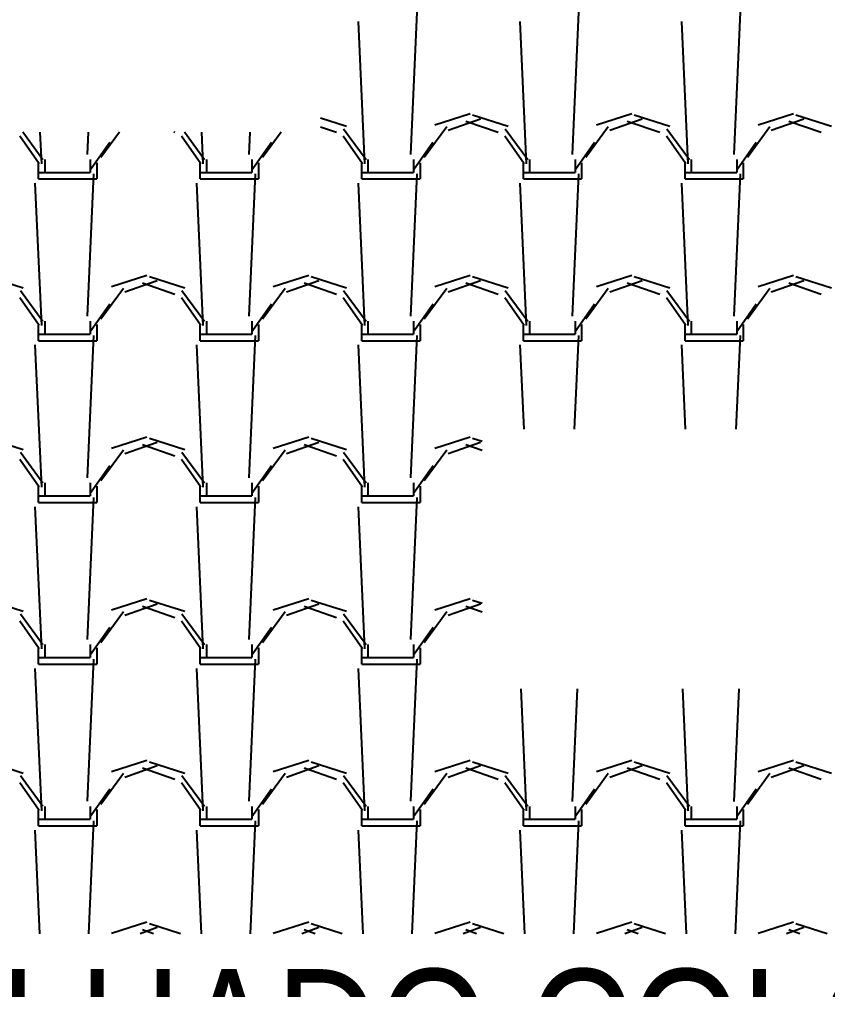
# Model space of a CAD drawing. Header units: millimetres. Extents: x 3923 to 4007, y 744 to 863.
# Drawn here: x 3934.984 to 3936.26, y 838.08 to 839.611 of the extents above; entities that cross this region are included whole.
import ezdxf
from ezdxf.enums import TextEntityAlignment as Align

# ---------------------------------------------------------------- set-up
doc = ezdxf.new("R2010")
doc.units = ezdxf.units.MM
doc.layers.add('-HIDRO', color=8, linetype='Continuous')
doc.layers.add('E-txt-g', color=3, linetype='Continuous')
doc.layers.add('E-Txt-W', color=7, linetype='Continuous', lineweight=20)
doc.styles.add('F2', font='ARIALN.TTF')
doc.styles.add('REG60', font='romans.shx', dxfattribs={"width": 0.8, "height": 0.15})
doc.styles.add('REG80', font='romans.shx', dxfattribs={"width": 0.8, "height": 0.2})

# ---------------------------------------------------------------- blocks, each defined once
blk = doc.blocks.new('TXT-AMB75')
at = {"layer": 'E-txt-g', "style": 'REG80', "width": 0.8, "flags": 8}
blk.add_attdef('TXT', text='', height=0.2, dxfattribs=at).set_placement((0.0055, 0.2964), align=Align.CENTER)
at = {"layer": 'E-Txt-W', "style": 'REG60', "width": 0.8, "flags": 8}
blk.add_attdef('TXT', text='', height=0.15, dxfattribs=at).set_placement((0.0055, 0.0271), align=Align.CENTER)

msp = doc.modelspace()

# ---------------------------------------------------------------- linework, layer by layer
at = {"layer": '-HIDRO', "linetype": 'Continuous'}
for p, q in [((3935.6019, 839.3974), (3935.6122, 839.6219)), ((3935.8571, 839.3973), (3935.8673, 839.6219)), ((3936.1123, 839.3973), (3936.1225, 839.6219)), ((3935.5297, 839.3826), (3935.5194, 839.6072)), ((3935.7848, 839.3826), (3935.7746, 839.6072)), ((3936.04, 839.3826), (3936.0298, 839.6072)), ((3935.5006, 839.4415), (3935.4596, 839.4546)), ((3935.6959, 839.4616), (3935.6398, 839.4438)), ((3935.7558, 839.4415), (3935.6996, 839.4594)), ((3935.9511, 839.4616), (3935.895, 839.4438)), ((3936.0109, 839.4415), (3935.9548, 839.4594)), ((3936.2062, 839.4616), (3936.1501, 839.4438)), ((3936.2661, 839.4415), (3936.2099, 839.4594)), ((3935.4846, 839.4319), (3935.4596, 839.4406)), ((3935.6587, 839.441), (3935.623, 839.3926)), ((3935.7119, 839.4531), (3935.6608, 839.4353)), ((3935.7397, 839.4319), (3935.6887, 839.4497)), ((3935.9138, 839.441), (3935.8781, 839.3926)), ((3935.967, 839.4531), (3935.916, 839.4353)), ((3935.9949, 839.4319), (3935.9438, 839.4497)), ((3936.169, 839.441), (3936.1333, 839.3926)), ((3936.2222, 839.4531), (3936.1711, 839.4353)), ((3936.25, 839.4319), (3936.199, 839.4497)), ((3935.0155, 839.3829), (3934.9848, 839.4263)), ((3935.0214, 839.3892), (3934.9895, 839.4324)), ((3935.0194, 839.3826), (3935.0171, 839.4324)), ((3935.0916, 839.3974), (3935.0932, 839.4324)), ((3935.1421, 839.4324), (3935.1127, 839.3926)), ((3935.2294, 839.4319), (3935.2278, 839.4324)), ((3935.2706, 839.3829), (3935.24, 839.4263)), ((3935.2765, 839.3892), (3935.2447, 839.4324)), ((3935.2745, 839.3826), (3935.2722, 839.4324)), ((3935.3468, 839.3974), (3935.3484, 839.4324)), ((3935.3972, 839.4324), (3935.3678, 839.3926)), ((3935.5258, 839.3829), (3935.4952, 839.4263)), ((3935.5317, 839.3892), (3935.496, 839.4376)), ((3935.7809, 839.3829), (3935.7503, 839.4263)), ((3935.7868, 839.3892), (3935.7511, 839.4376)), ((3936.0361, 839.3829), (3936.0055, 839.4263)), ((3936.042, 839.3892), (3936.0063, 839.4376)), ((3935.1267, 839.4163), (3935.0961, 839.3729)), ((3935.3819, 839.4163), (3935.3513, 839.3729)), ((3935.637, 839.4163), (3935.6064, 839.3729)), ((3935.8922, 839.4163), (3935.8616, 839.3729)), ((3936.1474, 839.4163), (3936.1167, 839.3729)), ((3935.0144, 839.3588), (3935.0144, 839.3843)), ((3935.0246, 839.369), (3935.0246, 839.3894)), ((3935.0961, 839.3894), (3935.0961, 839.369)), ((3935.1063, 839.3843), (3935.1063, 839.3588)), ((3935.2696, 839.3588), (3935.2696, 839.3843)), ((3935.2798, 839.369), (3935.2798, 839.3894)), ((3935.3512, 839.3894), (3935.3512, 839.369)), ((3935.3614, 839.3843), (3935.3614, 839.3588)), ((3935.5247, 839.3588), (3935.5247, 839.3843)), ((3935.5349, 839.369), (3935.5349, 839.3894)), ((3935.6064, 839.3894), (3935.6064, 839.369)), ((3935.6166, 839.3843), (3935.6166, 839.3588)), ((3935.7799, 839.3588), (3935.7799, 839.3843)), ((3935.7901, 839.369), (3935.7901, 839.3894)), ((3935.8615, 839.3894), (3935.8615, 839.369)), ((3935.8717, 839.3843), (3935.8717, 839.3588)), ((3936.035, 839.3588), (3936.035, 839.3843)), ((3936.0452, 839.369), (3936.0452, 839.3894)), ((3936.1167, 839.3894), (3936.1167, 839.369)), ((3936.1269, 839.3843), (3936.1269, 839.3588)), ((3935.0144, 839.369), (3935.0246, 839.369)), ((3935.0246, 839.369), (3935.0961, 839.369)), ((3935.0916, 839.1422), (3935.1019, 839.3667)), ((3935.2696, 839.369), (3935.2798, 839.369)), ((3935.2798, 839.369), (3935.3512, 839.369)), ((3935.3468, 839.1422), (3935.357, 839.3667)), ((3935.5247, 839.369), (3935.5349, 839.369)), ((3935.5349, 839.369), (3935.6064, 839.369)), ((3935.6019, 839.1422), (3935.6122, 839.3667)), ((3935.7799, 839.369), (3935.7901, 839.369)), ((3935.7901, 839.369), (3935.8615, 839.369)), ((3935.8571, 839.1422), (3935.8673, 839.3667)), ((3936.035, 839.369), (3936.0452, 839.369)), ((3936.0452, 839.369), (3936.1167, 839.369)), ((3936.1123, 839.1422), (3936.1225, 839.3667)), ((3935.0194, 839.1275), (3935.0091, 839.352)), ((3935.0144, 839.3588), (3935.0246, 839.3588)), ((3935.0246, 839.3588), (3935.1063, 839.3588)), ((3935.2745, 839.1275), (3935.2643, 839.352)), ((3935.2696, 839.3588), (3935.2798, 839.3588)), ((3935.2798, 839.3588), (3935.3614, 839.3588)), ((3935.5297, 839.1275), (3935.5194, 839.352)), ((3935.5247, 839.3588), (3935.5349, 839.3588)), ((3935.5349, 839.3588), (3935.6166, 839.3588)), ((3935.7848, 839.1275), (3935.7746, 839.352)), ((3935.7799, 839.3588), (3935.7901, 839.3588)), ((3935.7901, 839.3588), (3935.8717, 839.3588)), ((3936.04, 839.1275), (3936.0298, 839.352)), ((3936.035, 839.3588), (3936.0452, 839.3588)), ((3936.0452, 839.3588), (3936.1269, 839.3588)), ((3934.9903, 839.1864), (3934.9342, 839.2042)), ((3935.1856, 839.2065), (3935.1295, 839.1886)), ((3935.2016, 839.198), (3935.1505, 839.1801)), ((3935.2294, 839.1767), (3935.1784, 839.1946)), ((3935.2455, 839.1864), (3935.1893, 839.2042)), ((3935.4408, 839.2065), (3935.3847, 839.1886)), ((3935.4567, 839.198), (3935.4057, 839.1801)), ((3935.4846, 839.1767), (3935.4335, 839.1946)), ((3935.5006, 839.1864), (3935.4445, 839.2042)), ((3935.6959, 839.2065), (3935.6398, 839.1886)), ((3935.7119, 839.198), (3935.6608, 839.1801)), ((3935.7397, 839.1767), (3935.6887, 839.1946)), ((3935.7558, 839.1864), (3935.6996, 839.2042)), ((3935.9511, 839.2065), (3935.895, 839.1886)), ((3935.967, 839.198), (3935.916, 839.1801)), ((3935.9949, 839.1767), (3935.9438, 839.1946)), ((3936.0109, 839.1864), (3935.9548, 839.2042)), ((3936.2062, 839.2065), (3936.1501, 839.1886)), ((3936.2222, 839.198), (3936.1711, 839.1801)), ((3936.25, 839.1767), (3936.199, 839.1946)), ((3936.2661, 839.1864), (3936.2099, 839.2042)), ((3935.0214, 839.134), (3934.9857, 839.1825)), ((3935.1484, 839.1859), (3935.1127, 839.1374)), ((3935.2765, 839.134), (3935.2408, 839.1825)), ((3935.4035, 839.1859), (3935.3678, 839.1374)), ((3935.5317, 839.134), (3935.496, 839.1825)), ((3935.6587, 839.1859), (3935.623, 839.1374)), ((3935.7868, 839.134), (3935.7511, 839.1825)), ((3935.9138, 839.1859), (3935.8781, 839.1374)), ((3936.042, 839.134), (3936.0063, 839.1825)), ((3936.169, 839.1859), (3936.1333, 839.1374)), ((3935.0155, 839.1277), (3934.9848, 839.1711)), ((3935.2706, 839.1277), (3935.24, 839.1711)), ((3935.5258, 839.1277), (3935.4952, 839.1711)), ((3935.7809, 839.1277), (3935.7503, 839.1711)), ((3936.0361, 839.1277), (3936.0055, 839.1711)), ((3935.1267, 839.1611), (3935.0961, 839.1177)), ((3935.3819, 839.1611), (3935.3513, 839.1177)), ((3935.6371, 839.1611), (3935.6064, 839.1178)), ((3935.8922, 839.1611), (3935.8616, 839.1178)), ((3936.1474, 839.1611), (3936.1167, 839.1178)), ((3935.0246, 839.1138), (3935.0246, 839.1343)), ((3935.0961, 839.1343), (3935.0961, 839.1138)), ((3935.2798, 839.1138), (3935.2798, 839.1343)), ((3935.3512, 839.1343), (3935.3512, 839.1138)), ((3935.5349, 839.1138), (3935.5349, 839.1343)), ((3935.6064, 839.1343), (3935.6064, 839.1138)), ((3935.7901, 839.1138), (3935.7901, 839.1343)), ((3935.8615, 839.1343), (3935.8615, 839.1138)), ((3936.0452, 839.1138), (3936.0452, 839.1343)), ((3936.1167, 839.1343), (3936.1167, 839.1138)), ((3935.0144, 839.1036), (3935.0144, 839.1292)), ((3935.1063, 839.1292), (3935.1063, 839.1036)), ((3935.2696, 839.1036), (3935.2696, 839.1292)), ((3935.3614, 839.1292), (3935.3614, 839.1036)), ((3935.5247, 839.1036), (3935.5247, 839.1292)), ((3935.6166, 839.1292), (3935.6166, 839.1036)), ((3935.7799, 839.1036), (3935.7799, 839.1292)), ((3935.8717, 839.1292), (3935.8717, 839.1036)), ((3936.035, 839.1036), (3936.035, 839.1292)), ((3936.1269, 839.1292), (3936.1269, 839.1036)), ((3935.0144, 839.1138), (3935.0246, 839.1138)), ((3935.0144, 839.1036), (3935.0246, 839.1036)), ((3935.0246, 839.1138), (3935.0961, 839.1138)), ((3935.0246, 839.1036), (3935.1063, 839.1036)), ((3935.0916, 838.8871), (3935.1019, 839.1116)), ((3935.2696, 839.1138), (3935.2798, 839.1138)), ((3935.2696, 839.1036), (3935.2798, 839.1036)), ((3935.2798, 839.1138), (3935.3512, 839.1138)), ((3935.2798, 839.1036), (3935.3614, 839.1036)), ((3935.3468, 838.8871), (3935.357, 839.1116)), ((3935.5247, 839.1138), (3935.5349, 839.1138)), ((3935.5247, 839.1036), (3935.5349, 839.1036)), ((3935.5349, 839.1138), (3935.6064, 839.1138)), ((3935.5349, 839.1036), (3935.6166, 839.1036)), ((3935.6019, 838.8871), (3935.6122, 839.1116)), ((3935.7799, 839.1138), (3935.7901, 839.1138)), ((3935.7799, 839.1036), (3935.7901, 839.1036)), ((3935.7901, 839.1138), (3935.8615, 839.1138)), ((3935.7901, 839.1036), (3935.8717, 839.1036)), ((3935.8606, 838.9638), (3935.8673, 839.1116)), ((3936.035, 839.1138), (3936.0452, 839.1138)), ((3936.035, 839.1036), (3936.0452, 839.1036)), ((3936.0452, 839.1138), (3936.1167, 839.1138)), ((3936.0452, 839.1036), (3936.1269, 839.1036)), ((3936.1157, 838.9638), (3936.1225, 839.1116)), ((3935.0194, 838.8723), (3935.0091, 839.0969)), ((3935.2745, 838.8723), (3935.2643, 839.0969)), ((3935.5297, 838.8723), (3935.5194, 839.0969)), ((3935.7807, 838.9638), (3935.7746, 839.0969)), ((3936.0358, 838.9638), (3936.0298, 839.0969)), ((3934.9903, 838.9312), (3934.9342, 838.9491)), ((3935.1856, 838.9513), (3935.1295, 838.9335)), ((3935.2455, 838.9312), (3935.1893, 838.9491)), ((3935.4408, 838.9513), (3935.3847, 838.9335)), ((3935.5006, 838.9312), (3935.4445, 838.9491)), ((3935.6959, 838.9513), (3935.6398, 838.9335)), ((3935.7148, 838.9443), (3935.6996, 838.9491)), ((3935.2016, 838.9428), (3935.1505, 838.925)), ((3935.2294, 838.9216), (3935.1784, 838.9394)), ((3935.4567, 838.9428), (3935.4057, 838.925)), ((3935.4846, 838.9216), (3935.4335, 838.9394)), ((3935.7119, 838.9428), (3935.6608, 838.925)), ((3935.7148, 838.9303), (3935.6887, 838.9394)), ((3935.0214, 838.8789), (3934.9857, 838.9273)), ((3935.1484, 838.9307), (3935.1127, 838.8823)), ((3935.2765, 838.8789), (3935.2408, 838.9273)), ((3935.4035, 838.9307), (3935.3678, 838.8823)), ((3935.5317, 838.8789), (3935.496, 838.9273)), ((3935.6587, 838.9307), (3935.623, 838.8823)), ((3935.0155, 838.8726), (3934.9848, 838.916)), ((3935.1267, 838.906), (3935.0961, 838.8626)), ((3935.2706, 838.8726), (3935.24, 838.916)), ((3935.3819, 838.906), (3935.3513, 838.8626)), ((3935.5258, 838.8726), (3935.4951, 838.916)), ((3935.6371, 838.906), (3935.6064, 838.8626)), ((3935.0144, 838.8485), (3935.0144, 838.874)), ((3935.0246, 838.8587), (3935.0246, 838.8791)), ((3935.0961, 838.8791), (3935.0961, 838.8587)), ((3935.1063, 838.874), (3935.1063, 838.8485)), ((3935.2696, 838.8485), (3935.2696, 838.874)), ((3935.2798, 838.8587), (3935.2798, 838.8791)), ((3935.3512, 838.8791), (3935.3512, 838.8587)), ((3935.3614, 838.874), (3935.3614, 838.8485)), ((3935.5247, 838.8485), (3935.5247, 838.874)), ((3935.5349, 838.8587), (3935.5349, 838.8791)), ((3935.6064, 838.8791), (3935.6064, 838.8587)), ((3935.6166, 838.874), (3935.6166, 838.8485)), ((3935.0144, 838.8587), (3935.0246, 838.8587)), ((3935.0246, 838.8587), (3935.0961, 838.8587)), ((3935.0916, 838.6319), (3935.1019, 838.8564)), ((3935.2696, 838.8587), (3935.2798, 838.8587)), ((3935.2798, 838.8587), (3935.3512, 838.8587)), ((3935.3468, 838.6319), (3935.357, 838.8564)), ((3935.5247, 838.8587), (3935.5349, 838.8587)), ((3935.5349, 838.8587), (3935.6064, 838.8587)), ((3935.6019, 838.6319), (3935.6122, 838.8564)), ((3935.0194, 838.6172), (3935.0091, 838.8417)), ((3935.0144, 838.8485), (3935.0246, 838.8485)), ((3935.0246, 838.8485), (3935.1063, 838.8485)), ((3935.2745, 838.6172), (3935.2643, 838.8417)), ((3935.2696, 838.8485), (3935.2798, 838.8485)), ((3935.2798, 838.8485), (3935.3614, 838.8485)), ((3935.5297, 838.6172), (3935.5194, 838.8417)), ((3935.5247, 838.8485), (3935.5349, 838.8485)), ((3935.5349, 838.8485), (3935.6166, 838.8485)), ((3934.9903, 838.6761), (3934.9342, 838.6939)), ((3935.1856, 838.6962), (3935.1295, 838.6783)), ((3935.2455, 838.6761), (3935.1893, 838.6939)), ((3935.4408, 838.6962), (3935.3847, 838.6783)), ((3935.5006, 838.6761), (3935.4445, 838.6939)), ((3935.6959, 838.6962), (3935.6398, 838.6783)), ((3935.7148, 838.6891), (3935.6996, 838.6939)), ((3935.1484, 838.6756), (3935.1127, 838.6271)), ((3935.2016, 838.6877), (3935.1505, 838.6698)), ((3935.2294, 838.6664), (3935.1784, 838.6843)), ((3935.4035, 838.6756), (3935.3678, 838.6271)), ((3935.4567, 838.6877), (3935.4057, 838.6698)), ((3935.4846, 838.6664), (3935.4335, 838.6843)), ((3935.6587, 838.6756), (3935.623, 838.6271)), ((3935.7119, 838.6877), (3935.6608, 838.6698)), ((3935.7148, 838.6751), (3935.6887, 838.6843)), ((3935.0155, 838.6174), (3934.9848, 838.6608)), ((3935.0214, 838.6237), (3934.9857, 838.6722)), ((3935.2706, 838.6174), (3935.24, 838.6608)), ((3935.2765, 838.6237), (3935.2408, 838.6722)), ((3935.5258, 838.6174), (3935.4951, 838.6608)), ((3935.5317, 838.6237), (3935.496, 838.6722)), ((3935.1267, 838.6508), (3935.0961, 838.6075)), ((3935.3819, 838.6508), (3935.3513, 838.6075)), ((3935.6371, 838.6508), (3935.6064, 838.6075)), ((3935.0144, 838.5933), (3935.0144, 838.6189)), ((3935.0246, 838.6035), (3935.0246, 838.624)), ((3935.0961, 838.624), (3935.0961, 838.6035)), ((3935.1063, 838.6189), (3935.1063, 838.5933)), ((3935.2696, 838.5933), (3935.2696, 838.6189)), ((3935.2798, 838.6035), (3935.2798, 838.624)), ((3935.3512, 838.624), (3935.3512, 838.6035)), ((3935.3614, 838.6189), (3935.3614, 838.5933)), ((3935.5247, 838.5933), (3935.5247, 838.6189)), ((3935.5349, 838.6035), (3935.5349, 838.624)), ((3935.6064, 838.624), (3935.6064, 838.6035)), ((3935.6166, 838.6189), (3935.6166, 838.5933)), ((3935.0144, 838.6035), (3935.0246, 838.6035)), ((3935.0246, 838.6035), (3935.0961, 838.6035)), ((3935.0916, 838.3768), (3935.1019, 838.6013)), ((3935.2696, 838.6035), (3935.2798, 838.6035)), ((3935.2798, 838.6035), (3935.3512, 838.6035)), ((3935.3468, 838.3768), (3935.357, 838.6013)), ((3935.5247, 838.6035), (3935.5349, 838.6035)), ((3935.5349, 838.6035), (3935.6064, 838.6035)), ((3935.6019, 838.3768), (3935.6122, 838.6013)), ((3935.0194, 838.362), (3935.0091, 838.5866)), ((3935.0144, 838.5933), (3935.0246, 838.5933)), ((3935.0246, 838.5933), (3935.1063, 838.5933)), ((3935.2745, 838.362), (3935.2643, 838.5866)), ((3935.2696, 838.5933), (3935.2798, 838.5933)), ((3935.2798, 838.5933), (3935.3614, 838.5933)), ((3935.5297, 838.362), (3935.5194, 838.5866)), ((3935.5247, 838.5933), (3935.5349, 838.5933)), ((3935.5349, 838.5933), (3935.6166, 838.5933)), ((3935.7848, 838.362), (3935.7761, 838.5541)), ((3935.8571, 838.3767), (3935.8652, 838.5541)), ((3936.04, 838.362), (3936.0312, 838.5541)), ((3936.1123, 838.3767), (3936.1203, 838.5541)), ((3934.9903, 838.4209), (3934.9342, 838.4388)), ((3935.1856, 838.441), (3935.1295, 838.4232)), ((3935.2016, 838.4325), (3935.1505, 838.4146)), ((3935.2294, 838.4113), (3935.1784, 838.4291)), ((3935.2455, 838.4209), (3935.1893, 838.4388)), ((3935.4408, 838.441), (3935.3847, 838.4232)), ((3935.4567, 838.4325), (3935.4057, 838.4146)), ((3935.4846, 838.4113), (3935.4335, 838.4291)), ((3935.5006, 838.4209), (3935.4445, 838.4388)), ((3935.6959, 838.441), (3935.6398, 838.4232)), ((3935.7119, 838.4325), (3935.6608, 838.4146)), ((3935.7397, 838.4113), (3935.6887, 838.4291)), ((3935.7558, 838.4209), (3935.6996, 838.4388)), ((3935.9511, 838.441), (3935.895, 838.4232)), ((3935.967, 838.4325), (3935.916, 838.4146)), ((3935.9949, 838.4113), (3935.9438, 838.4291)), ((3936.0109, 838.4209), (3935.9548, 838.4388)), ((3936.2062, 838.441), (3936.1501, 838.4232)), ((3936.2222, 838.4325), (3936.1711, 838.4146)), ((3936.25, 838.4113), (3936.199, 838.4291)), ((3936.2661, 838.4209), (3936.2099, 838.4388)), ((3935.0214, 838.3686), (3934.9857, 838.417)), ((3935.1484, 838.4204), (3935.1127, 838.372)), ((3935.2765, 838.3686), (3935.2408, 838.417)), ((3935.4035, 838.4204), (3935.3678, 838.372)), ((3935.5317, 838.3686), (3935.496, 838.417)), ((3935.6587, 838.4204), (3935.623, 838.372)), ((3935.7868, 838.3686), (3935.7511, 838.417)), ((3935.9138, 838.4204), (3935.8781, 838.372)), ((3936.042, 838.3686), (3936.0063, 838.417)), ((3936.169, 838.4204), (3936.1333, 838.372)), ((3935.0155, 838.3623), (3934.9848, 838.4057)), ((3935.2706, 838.3623), (3935.24, 838.4057)), ((3935.5258, 838.3623), (3935.4951, 838.4057)), ((3935.7809, 838.3623), (3935.7503, 838.4057)), ((3936.0361, 838.3623), (3936.0055, 838.4057)), ((3935.1268, 838.3957), (3935.0961, 838.3523)), ((3935.3819, 838.3957), (3935.3513, 838.3523)), ((3935.6371, 838.3957), (3935.6064, 838.3523)), ((3935.8922, 838.3957), (3935.8616, 838.3523)), ((3936.1474, 838.3957), (3936.1167, 838.3523)), ((3935.0246, 838.3484), (3935.0246, 838.3688)), ((3935.0961, 838.3688), (3935.0961, 838.3484)), ((3935.2798, 838.3484), (3935.2798, 838.3688)), ((3935.3512, 838.3688), (3935.3512, 838.3484)), ((3935.5349, 838.3484), (3935.5349, 838.3688)), ((3935.6064, 838.3688), (3935.6064, 838.3484)), ((3935.7901, 838.3484), (3935.7901, 838.3688)), ((3935.8615, 838.3688), (3935.8615, 838.3484)), ((3936.0452, 838.3484), (3936.0452, 838.3688)), ((3936.1167, 838.3688), (3936.1167, 838.3484)), ((3935.0144, 838.3382), (3935.0144, 838.3637)), ((3935.1063, 838.3637), (3935.1063, 838.3382)), ((3935.2696, 838.3382), (3935.2696, 838.3637)), ((3935.3614, 838.3637), (3935.3614, 838.3382)), ((3935.5247, 838.3382), (3935.5247, 838.3637)), ((3935.6166, 838.3637), (3935.6166, 838.3382)), ((3935.7799, 838.3382), (3935.7799, 838.3637)), ((3935.8717, 838.3637), (3935.8717, 838.3382)), ((3936.035, 838.3382), (3936.035, 838.3637)), ((3936.1269, 838.3637), (3936.1269, 838.3382)), ((3935.0144, 838.3484), (3935.0246, 838.3484)), ((3935.0144, 838.3382), (3935.0246, 838.3382)), ((3935.0246, 838.3484), (3935.0961, 838.3484)), ((3935.0246, 838.3382), (3935.1063, 838.3382)), ((3935.0938, 838.1679), (3935.1019, 838.3461)), ((3935.2696, 838.3484), (3935.2798, 838.3484)), ((3935.2696, 838.3382), (3935.2798, 838.3382)), ((3935.2798, 838.3484), (3935.3512, 838.3484)), ((3935.2798, 838.3382), (3935.3614, 838.3382)), ((3935.3489, 838.1679), (3935.357, 838.3461)), ((3935.5247, 838.3484), (3935.5349, 838.3484)), ((3935.5247, 838.3382), (3935.5349, 838.3382)), ((3935.5349, 838.3484), (3935.6064, 838.3484)), ((3935.5349, 838.3382), (3935.6166, 838.3382)), ((3935.6041, 838.1679), (3935.6122, 838.3461)), ((3935.7799, 838.3484), (3935.7901, 838.3484)), ((3935.7799, 838.3382), (3935.7901, 838.3382)), ((3935.7901, 838.3484), (3935.8615, 838.3484)), ((3935.7901, 838.3382), (3935.8717, 838.3382)), ((3935.8592, 838.1679), (3935.8673, 838.3461)), ((3936.035, 838.3484), (3936.0452, 838.3484)), ((3936.035, 838.3382), (3936.0452, 838.3382)), ((3936.0452, 838.3484), (3936.1167, 838.3484)), ((3936.0452, 838.3382), (3936.1269, 838.3382)), ((3936.1144, 838.1679), (3936.1225, 838.3461)), ((3935.0166, 838.1679), (3935.0091, 838.3314)), ((3935.2717, 838.1679), (3935.2643, 838.3314)), ((3935.5269, 838.1679), (3935.5194, 838.3314)), ((3935.782, 838.1679), (3935.7746, 838.3314)), ((3936.0372, 838.1679), (3936.0298, 838.3314)), ((3935.1856, 838.1859), (3935.1295, 838.168)), ((3935.2387, 838.1679), (3935.1893, 838.1836)), ((3935.4408, 838.1859), (3935.3847, 838.168)), ((3935.4938, 838.1679), (3935.4445, 838.1836)), ((3935.6959, 838.1859), (3935.6398, 838.168)), ((3935.749, 838.1679), (3935.6996, 838.1836)), ((3935.9511, 838.1859), (3935.895, 838.168)), ((3936.0041, 838.1679), (3935.9548, 838.1836)), ((3936.2062, 838.1859), (3936.1501, 838.168)), ((3936.2593, 838.1679), (3936.2099, 838.1836)), ((3935.2016, 838.1774), (3935.1746, 838.1679)), ((3935.1956, 838.1679), (3935.1784, 838.174)), ((3935.4567, 838.1774), (3935.4298, 838.1679)), ((3935.4508, 838.1679), (3935.4335, 838.174)), ((3935.7119, 838.1774), (3935.6849, 838.1679)), ((3935.7059, 838.1679), (3935.6887, 838.174)), ((3935.967, 838.1774), (3935.9401, 838.1679)), ((3935.9611, 838.1679), (3935.9438, 838.174)), ((3936.2222, 838.1774), (3936.1952, 838.1679)), ((3936.2162, 838.1679), (3936.199, 838.174))]:
    msp.add_line(p, q, dxfattribs=at)

# ---------------------------------------------------------------- block references
at = {"layer": '-HIDRO'}
ref = msp.add_blockref('TXT-AMB75', (3935.798, 837.5488), dxfattribs=dict(at, xscale=-1.240029, yscale=1.240029, zscale=1.240029))
ref.add_attrib('TXT', 'TELHADO COLONIAL', dxfattribs={"layer": 'E-txt-g', "color": 2, "height": 0.195615, "style": 'F2'}).set_placement((3935.7939, 837.9164), align=Align.CENTER)
ref.add_attrib('TXT', 'INCLINAÇÃO 25%', dxfattribs={"layer": 'E-Txt-W', "height": 0.195615, "style": 'F2'}).set_placement((3935.798, 837.5488), align=Align.CENTER)

doc.saveas('drawing.dxf')
